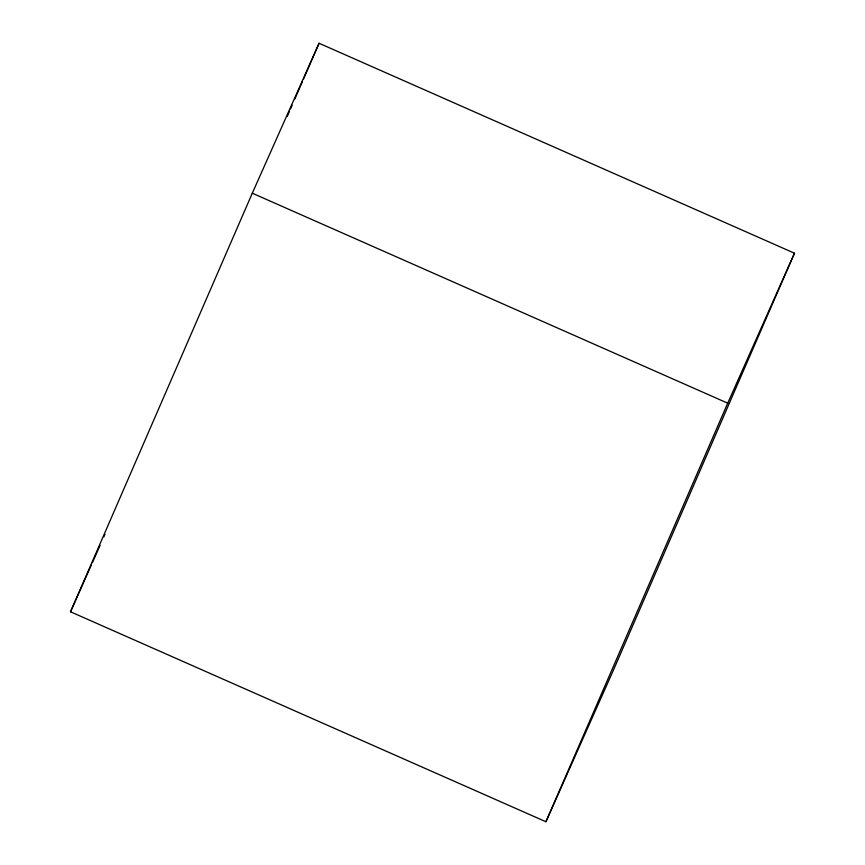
<?xml version="1.0" encoding="UTF-8"?>
<svg xmlns="http://www.w3.org/2000/svg" width="865" height="865" viewBox="0 0 865 865"><rect width="100%" height="100%" fill="white"/><g stroke="black" fill="none" stroke-linecap="round" stroke-linejoin="round"><path stroke-width="1.3" d="M70.519 611.782L252.299 193.198L319.066 43.25L794.481 253.218L612.701 671.802L545.934 821.75L70.519 611.782L91.312 565.072M287.331 116.31L289.483 111.358M290.554 108.882L292.175 105.173M294.857 98.978L302.393 81.645M303.464 79.158L319.066 43.25M545.934 821.75L727.714 403.177L794.481 253.218M92.404 562.618L100.07 545.404M103.897 536.808L104.989 534.343M252.299 193.198L727.714 403.177"/></g></svg>
